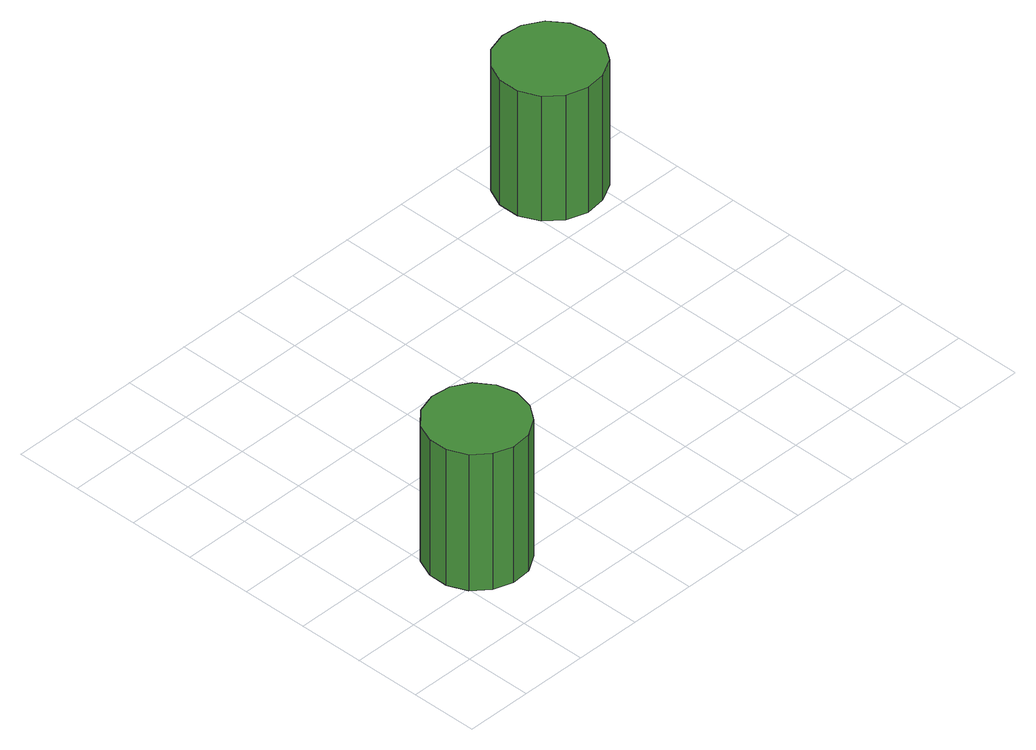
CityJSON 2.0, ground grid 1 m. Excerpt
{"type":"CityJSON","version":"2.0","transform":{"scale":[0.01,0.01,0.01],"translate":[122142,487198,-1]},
"CityObjects":{
"tree1":{"type":"SolitaryVegetationObject","attributes":{"function":"something"},"geometry":[{"type":"MultiSurface","lod":"1","boundaries":[[[0,1,2,3,4,5,6,7,8,9,10,11,12,13,14]],[[15,16,17,18,19,20,21,22,23,24,25,26,27,28,29]],[[0,29,28,1]],[[1,28,27,2]],[[2,27,26,3]],[[3,26,25,4]],[[4,25,24,5]],[[5,24,23,6]],[[6,23,22,7]],[[7,22,21,8]],[[8,21,20,9]],[[9,20,19,10]],[[10,19,18,11]],[[11,18,17,12]],[[12,17,16,13]],[[13,16,15,14]],[[14,15,29,0]]]}]},
"tree2":{"type":"SolitaryVegetationObject","attributes":{"function":"something"},"geometry":[{"type":"MultiSurface","lod":"1","boundaries":[[[30,31,32,33,34,35,36,37,38,39,40,41,42,43,44]],[[45,46,47,48,49,50,51,52,53,54,55,56,57,58,59]],[[30,59,58,31]],[[31,58,57,32]],[[32,57,56,33]],[[33,56,55,34]],[[34,55,54,35]],[[35,54,53,36]],[[36,53,52,37]],[[37,52,51,38]],[[38,51,50,39]],[[39,50,49,40]],[[40,49,48,41]],[[41,48,47,42]],[[42,47,46,43]],[[43,46,45,44]],[[44,45,59,30]]]}]}
},
"vertices":[
[232,140,301],[225,170,301],[207,195,301],[181,210,301],[151,213,301],[122,204,301],[99,183,301],[87,155,301],[87,125,301],[99,97,301],[122,77,301],[151,67,301],[181,70,301],[207,86,301],[225,110,301],[225,110,77],[207,86,77],[181,70,77],[151,67,77],[122,77,77],[99,97,77],[87,125,77],[87,155,77],[99,183,77],[122,204,77],[151,213,77],[181,210,77],[207,195,77],[225,170,77],[232,140,77],
[837,592,284],[831,623,284],[812,649,284],[784,665,284],[753,668,284],[722,659,284],[699,637,284],[686,608,284],[686,576,284],[699,547,284],[722,526,284],[753,516,284],[784,520,284],[812,535,284],[831,561,284],[831,561,78],[812,535,78],[784,520,78],[753,516,78],[722,526,78],[699,547,78],[686,576,78],[686,608,78],[699,637,78],[722,659,78],[753,668,78],[784,665,78],[812,649,78],[831,623,78],[837,592,78]
]}
